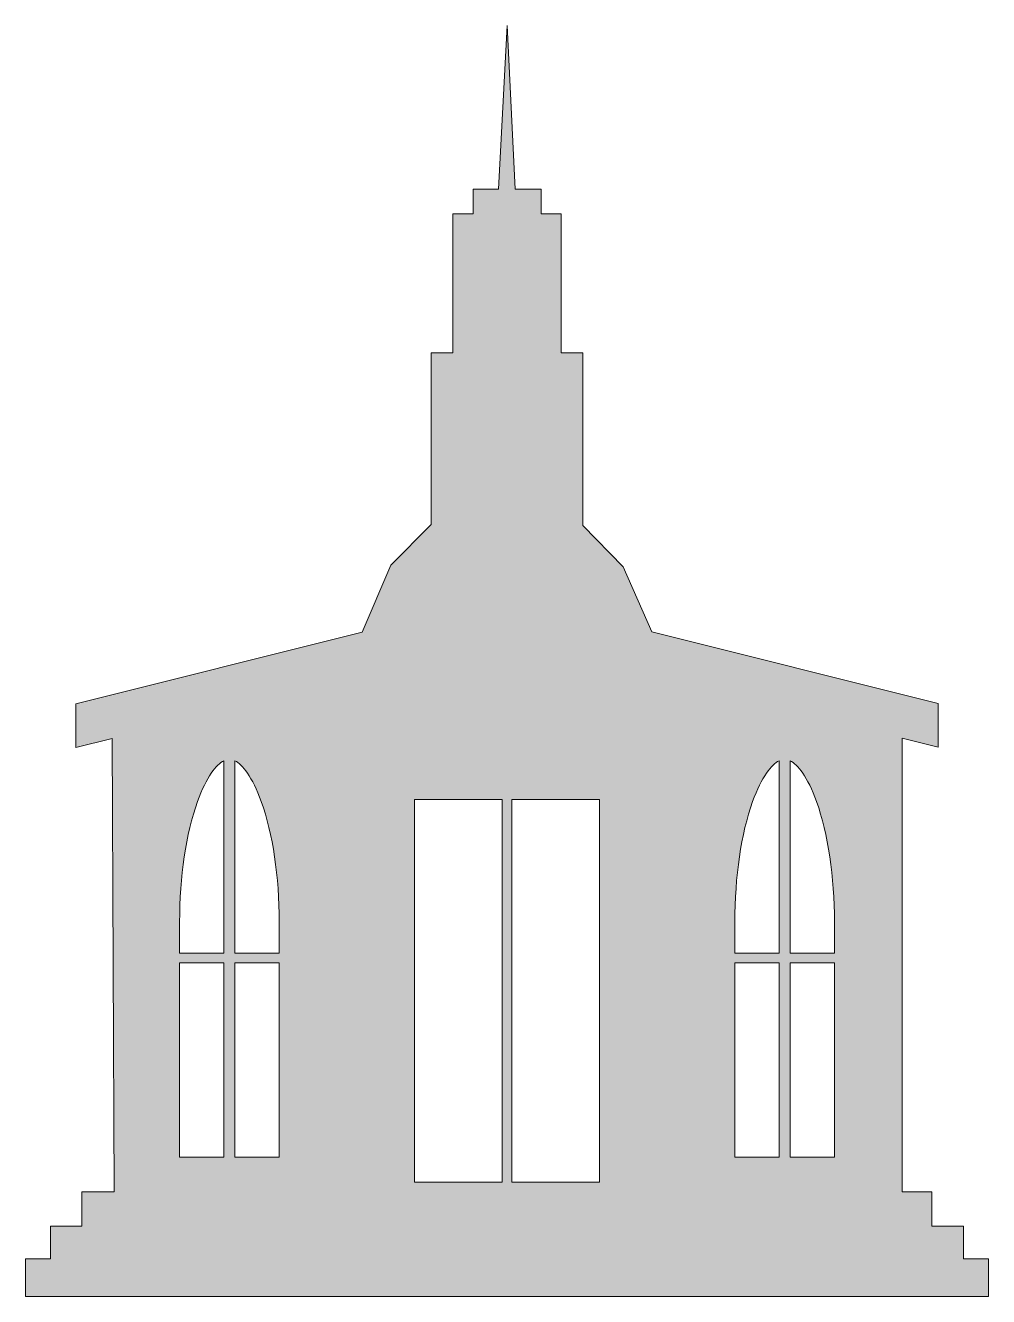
# Model space of a CAD drawing. Header units: inches. Extents: x 0 to 77, y 0 to 102.
import ezdxf

# ---------------------------------------------------------------- set-up
doc = ezdxf.new("R2010")
doc.units = ezdxf.units.IN
doc.header["$MEASUREMENT"] = 0
doc.layers.add('Layer 1', color=7, linetype='Continuous')

msp = doc.modelspace()

# ---------------------------------------------------------------- hatches: boundary and pattern name
at = {"layer": 'Layer 1', "true_color": 0x58595b}
h = msp.add_hatch(color=251, dxfattribs=at)
h.dxf.hatch_style = 2
h.paths.add_polyline_path([(76.96, 3.02), (74.95, 3.02), (74.95, 5.63), (72.44, 5.63), (72.44, 8.36), (70.05, 8.36), (70.05, 44.63), (72.95, 43.91), (72.95, 47.4), (50.06, 53.12), (47.77, 58.33), (44.53, 61.64), (44.53, 75.44), (42.8, 75.44), (42.8, 86.54), (41.2, 86.54), (41.2, 88.52), (39.13, 88.52), (38.5, 101.6), (37.79, 88.52), (35.77, 88.52), (35.77, 86.54), (34.16, 86.54), (34.16, 75.44), (32.43, 75.44), (32.43, 61.71), (29.2, 58.45), (26.91, 53.1), (4.02, 47.37), (4.02, 43.88), (6.92, 44.61), (7.1, 8.36), (4.52, 8.36), (4.52, 5.63), (2.01, 5.63), (2.01, 3.02), (0, 3.02), (0, 0), (76.96, 0)])
edge = h.paths.add_edge_path()
edge.add_spline(control_points=[(15.85, 11.15), (14.42, 11.15), (13.05, 11.15), (12.32, 11.15), (12.32, 12.65), (12.32, 21.7), (12.32, 26.67), (12.32, 26.67), (15.85, 26.67), (15.85, 26.67), (15.85, 26.67), (15.85, 11.15), (15.85, 11.15)], knot_values=[0, 0, 0, 0, 1, 1, 1, 2, 2, 2, 3, 3, 3, 4, 4, 4, 4], degree=3, periodic=1)
edge = h.paths.add_edge_path()
edge.add_spline(control_points=[(15.85, 27.45), (15.85, 27.45), (12.32, 27.45), (12.32, 27.45), (12.32, 28.95), (12.32, 29.93), (12.32, 29.93), (12.32, 33.58), (12.82, 37.01), (13.75, 39.56), (14.47, 41.56), (15.26, 42.52), (15.85, 42.83), (15.85, 42.83), (15.85, 27.45), (15.85, 27.45)], knot_values=[0, 0, 0, 0, 1, 1, 1, 2, 2, 2, 3, 3, 3, 4, 4, 4, 5, 5, 5, 5], degree=3, periodic=1)
edge = h.paths.add_edge_path()
edge.add_spline(control_points=[(20.28, 11.15), (19.54, 11.15), (18.17, 11.15), (16.74, 11.15), (16.74, 11.15), (16.74, 26.67), (16.74, 26.67), (16.74, 26.67), (20.28, 26.67), (20.28, 26.67), (20.28, 21.7), (20.28, 12.65), (20.28, 11.15)], knot_values=[0, 0, 0, 0, 1, 1, 1, 2, 2, 2, 3, 3, 3, 4, 4, 4, 4], degree=3, periodic=1)
edge = h.paths.add_edge_path()
edge.add_spline(control_points=[(20.28, 27.45), (20.28, 27.45), (16.74, 27.45), (16.74, 27.45), (16.74, 27.45), (16.74, 42.83), (16.74, 42.83), (17.34, 42.52), (18.13, 41.56), (18.85, 39.56), (19.77, 37.01), (20.28, 33.58), (20.28, 29.93), (20.28, 29.93), (20.28, 28.95), (20.28, 27.45)], knot_values=[0, 0, 0, 0, 1, 1, 1, 2, 2, 2, 3, 3, 3, 4, 4, 4, 5, 5, 5, 5], degree=3, periodic=1)
h.paths.add_polyline_path([(31.09, 39.73), (38.09, 39.73), (38.09, 9.15), (31.09, 9.15)])
h.paths.add_polyline_path([(45.88, 9.15), (38.87, 9.15), (38.87, 39.73), (45.88, 39.73)])
edge = h.paths.add_edge_path()
edge.add_spline(control_points=[(60.22, 11.15), (58.79, 11.15), (57.42, 11.15), (56.69, 11.15), (56.69, 12.65), (56.69, 21.7), (56.69, 26.67), (56.69, 26.67), (60.22, 26.67), (60.22, 26.67), (60.22, 26.67), (60.22, 11.15), (60.22, 11.15)], knot_values=[0, 0, 0, 0, 1, 1, 1, 2, 2, 2, 3, 3, 3, 4, 4, 4, 4], degree=3, periodic=1)
edge = h.paths.add_edge_path()
edge.add_spline(control_points=[(60.22, 27.45), (60.22, 27.45), (56.69, 27.45), (56.69, 27.45), (56.69, 28.95), (56.69, 29.93), (56.69, 29.93), (56.69, 33.58), (57.19, 37.01), (58.11, 39.56), (58.83, 41.56), (59.63, 42.52), (60.22, 42.83), (60.22, 42.83), (60.22, 27.45), (60.22, 27.45)], knot_values=[0, 0, 0, 0, 1, 1, 1, 2, 2, 2, 3, 3, 3, 4, 4, 4, 5, 5, 5, 5], degree=3, periodic=1)
edge = h.paths.add_edge_path()
edge.add_spline(control_points=[(64.65, 11.15), (63.91, 11.15), (62.54, 11.15), (61.11, 11.15), (61.11, 11.15), (61.11, 26.67), (61.11, 26.67), (61.11, 26.67), (64.65, 26.67), (64.65, 26.67), (64.65, 21.7), (64.65, 12.65), (64.65, 11.15)], knot_values=[0, 0, 0, 0, 1, 1, 1, 2, 2, 2, 3, 3, 3, 4, 4, 4, 4], degree=3, periodic=1)
edge = h.paths.add_edge_path()
edge.add_spline(control_points=[(64.65, 27.45), (64.65, 27.45), (61.11, 27.45), (61.11, 27.45), (61.11, 27.45), (61.11, 42.83), (61.11, 42.83), (61.7, 42.52), (62.5, 41.56), (63.22, 39.56), (64.14, 37.01), (64.65, 33.58), (64.65, 29.93), (64.65, 29.93), (64.65, 28.95), (64.65, 27.45)], knot_values=[0, 0, 0, 0, 1, 1, 1, 2, 2, 2, 3, 3, 3, 4, 4, 4, 5, 5, 5, 5], degree=3, periodic=1)

# ---------------------------------------------------------------- linework, layer by layer
at = {"layer": 'Layer 1', "lineweight": 0}
for points in [[(76.96, 3.02), (74.95, 3.02), (74.95, 5.63), (72.44, 5.63), (72.44, 8.36), (70.05, 8.36), (70.05, 44.63), (72.95, 43.91), (72.95, 47.4), (50.06, 53.12), (47.77, 58.33), (44.53, 61.64), (44.53, 75.44), (42.8, 75.44), (42.8, 86.54), (41.2, 86.54), (41.2, 88.52), (39.13, 88.52), (38.5, 101.6), (37.79, 88.52), (35.77, 88.52), (35.77, 86.54), (34.16, 86.54), (34.16, 75.44), (32.43, 75.44), (32.43, 61.71), (29.2, 58.45), (26.91, 53.1), (4.02, 47.37), (4.02, 43.88), (6.92, 44.61), (7.1, 8.36), (4.52, 8.36), (4.52, 5.63), (2.01, 5.63), (2.01, 3.02), (0, 3.02), (0, 0), (76.96, 0), (76.96, 3.02)], [(31.09, 39.73), (38.09, 39.73), (38.09, 9.15), (31.09, 9.15), (31.09, 39.73)], [(45.88, 9.15), (38.87, 9.15), (38.87, 39.73), (45.88, 39.73), (45.88, 9.15)]]:
    msp.add_lwpolyline(points, dxfattribs=at)
for points, knots in [([(15.85, 27.45), (15.85, 27.45), (12.32, 27.45), (12.32, 27.45), (12.32, 28.95), (12.32, 29.93), (12.32, 29.93), (12.32, 33.58), (12.82, 37.01), (13.75, 39.56), (14.47, 41.56), (15.26, 42.52), (15.85, 42.83), (15.85, 42.83), (15.85, 27.45), (15.85, 27.45)], [0, 0, 0, 0, 1, 1, 1, 2, 2, 2, 3, 3, 3, 4, 4, 4, 5, 5, 5, 5]), ([(20.28, 27.45), (20.28, 27.45), (16.74, 27.45), (16.74, 27.45), (16.74, 27.45), (16.74, 42.83), (16.74, 42.83), (17.34, 42.52), (18.13, 41.56), (18.85, 39.56), (19.77, 37.01), (20.28, 33.58), (20.28, 29.93), (20.28, 29.93), (20.28, 28.95), (20.28, 27.45)], [0, 0, 0, 0, 1, 1, 1, 2, 2, 2, 3, 3, 3, 4, 4, 4, 5, 5, 5, 5]), ([(60.22, 27.45), (60.22, 27.45), (56.69, 27.45), (56.69, 27.45), (56.69, 28.95), (56.69, 29.93), (56.69, 29.93), (56.69, 33.58), (57.19, 37.01), (58.11, 39.56), (58.83, 41.56), (59.63, 42.52), (60.22, 42.83), (60.22, 42.83), (60.22, 27.45), (60.22, 27.45)], [0, 0, 0, 0, 1, 1, 1, 2, 2, 2, 3, 3, 3, 4, 4, 4, 5, 5, 5, 5]), ([(64.65, 27.45), (64.65, 27.45), (61.11, 27.45), (61.11, 27.45), (61.11, 27.45), (61.11, 42.83), (61.11, 42.83), (61.7, 42.52), (62.5, 41.56), (63.22, 39.56), (64.14, 37.01), (64.65, 33.58), (64.65, 29.93), (64.65, 29.93), (64.65, 28.95), (64.65, 27.45)], [0, 0, 0, 0, 1, 1, 1, 2, 2, 2, 3, 3, 3, 4, 4, 4, 5, 5, 5, 5]), ([(15.85, 11.15), (14.42, 11.15), (13.05, 11.15), (12.32, 11.15), (12.32, 12.65), (12.32, 21.7), (12.32, 26.67), (12.32, 26.67), (15.85, 26.67), (15.85, 26.67), (15.85, 26.67), (15.85, 11.15), (15.85, 11.15)], [0, 0, 0, 0, 1, 1, 1, 2, 2, 2, 3, 3, 3, 4, 4, 4, 4]), ([(20.28, 11.15), (19.54, 11.15), (18.17, 11.15), (16.74, 11.15), (16.74, 11.15), (16.74, 26.67), (16.74, 26.67), (16.74, 26.67), (20.28, 26.67), (20.28, 26.67), (20.28, 21.7), (20.28, 12.65), (20.28, 11.15)], [0, 0, 0, 0, 1, 1, 1, 2, 2, 2, 3, 3, 3, 4, 4, 4, 4]), ([(60.22, 11.15), (58.79, 11.15), (57.42, 11.15), (56.69, 11.15), (56.69, 12.65), (56.69, 21.7), (56.69, 26.67), (56.69, 26.67), (60.22, 26.67), (60.22, 26.67), (60.22, 26.67), (60.22, 11.15), (60.22, 11.15)], [0, 0, 0, 0, 1, 1, 1, 2, 2, 2, 3, 3, 3, 4, 4, 4, 4]), ([(64.65, 11.15), (63.91, 11.15), (62.54, 11.15), (61.11, 11.15), (61.11, 11.15), (61.11, 26.67), (61.11, 26.67), (61.11, 26.67), (64.65, 26.67), (64.65, 26.67), (64.65, 21.7), (64.65, 12.65), (64.65, 11.15)], [0, 0, 0, 0, 1, 1, 1, 2, 2, 2, 3, 3, 3, 4, 4, 4, 4])]:
    msp.add_open_spline(points, degree=3, knots=knots, dxfattribs=at)

doc.saveas('drawing.dxf')
